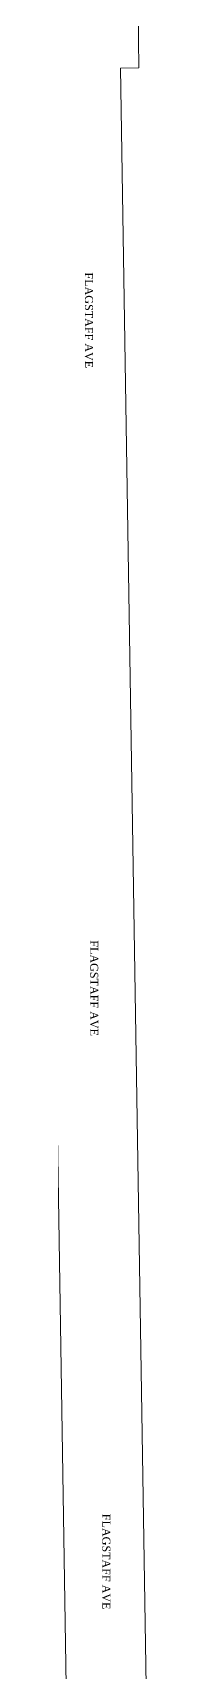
# Model space of a CAD drawing. Header units: feet. Extents: x 865220 to 2841409, y -2240498 to 948907.
# Drawn here: x 2833454 to 2833560, y 942249 to 944297 of the extents above; entities that cross this region are included whole.
import ezdxf

# ---------------------------------------------------------------- set-up
doc = ezdxf.new("R2010")
doc.units = ezdxf.units.FT
doc.header["$LTSCALE"] = 0.015
doc.header["$MEASUREMENT"] = 0
doc.layers.add('Dakota County Parcels', color=7, linetype='Continuous')
doc.layers.add('STREET NAME', color=7, linetype='Continuous')
doc.styles.get("Standard").update_dxf_attribs({"font": 'times.ttf'})

msp = doc.modelspace()

# ---------------------------------------------------------------- linework, layer by layer
at = {"layer": 'Dakota County Parcels', "lineweight": 5}
for p, q in [((2833546.2, 944323.6), (2833547.3, 944253.6)), ((2833424.1, 944271.7), (2833459.9, 942006.6)), ((2833547.3, 944253.6), (2833524.3, 944253.3)), ((2833559.8, 942008), (2833524.3, 944253.3))]:
    msp.add_line(p, q, dxfattribs=at)

# ---------------------------------------------------------------- texts
at = {"layer": 'STREET NAME', "lineweight": 5, "ltscale": 40, "char_height": 10, "attachment_point": 1, "rotation": 270}
for insert in [(2833489.9, 943998), (2833496.4, 943163.5), (2833511.6, 942446.9)]:
    msp.add_mtext('FLAGSTAFF AVE', dxfattribs=dict(at, insert=insert))

doc.saveas('drawing.dxf')
